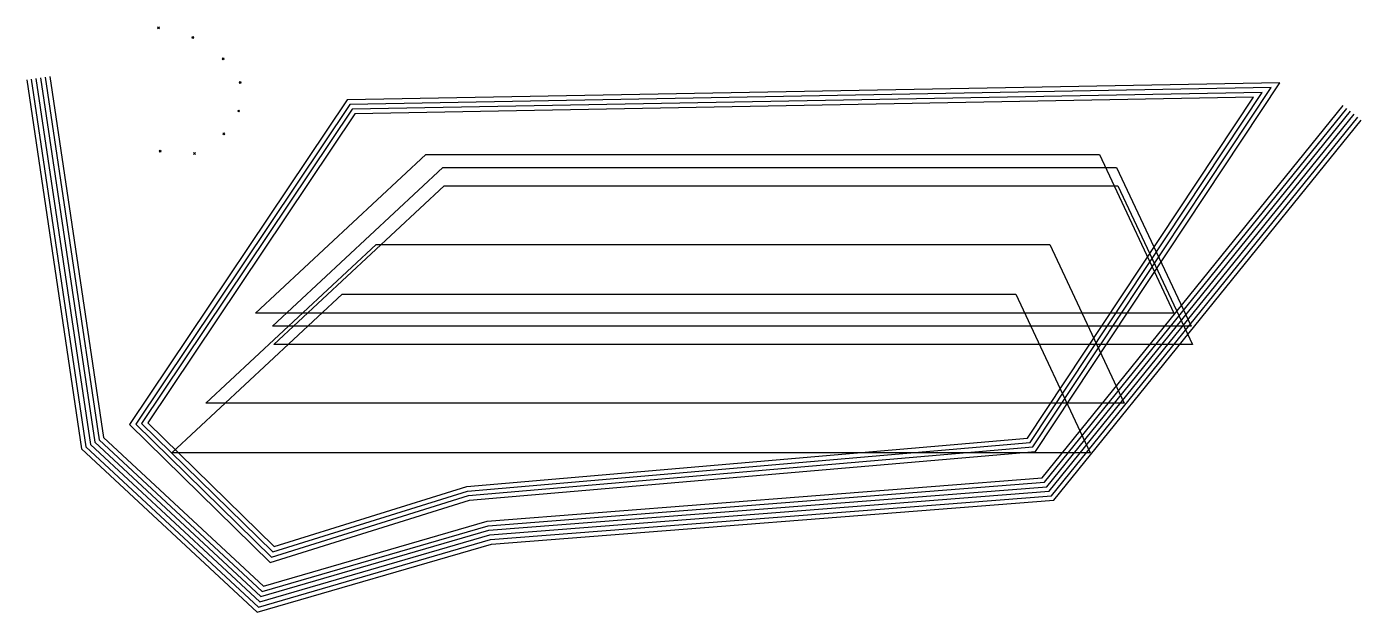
# Model space of a CAD drawing. Header units: millimetres. Extents: x -394 to 1036, y -267 to 361.
import ezdxf

# ---------------------------------------------------------------- set-up
doc = ezdxf.new("R2010")
doc.units = ezdxf.units.MM
doc.header["$PDMODE"] = 3
for name, color, linetype in [('3DGeometry', 7, 'Continuous'), ('KnownPoints', 7, 'Continuous'), ('OuterEdge', 7, 'Continuous')]:
    doc.layers.add(name, color=color, linetype=linetype)

msp = doc.modelspace()

# ---------------------------------------------------------------- linework, layer by layer
at = {"color": 3}
for points, elevation in [([(-284, -65.5), (-133.3, -213.4), (80.3, -146.7), (687, -94.3), (949.1, 301), (-50.7, 282.7)], 30), ([(-277.5, -64.9), (-131.9, -207.8), (79.3, -141.7), (684.2, -89.5), (939.6, 295.8), (-48, 277.7)], 35), ([(-271.1, -64.2), (-130.6, -202.1), (78.3, -136.8), (681.3, -84.8), (930.2, 290.6), (-45.3, 272.8)], 40), ([(-264.6, -63.5), (-129.2, -196.4), (77.4, -131.9), (678.5, -80), (920.8, 285.5), (-42.6, 267.8)], 45)]:
    msp.add_lwpolyline(points, close=True, dxfattribs=dict(at, elevation=elevation))
at = {"layer": '3DGeometry', "color": 1}
for points in [[(-148.9, 54.1, -54.2), (33.6, 224.2, 133.5), (84.6, 224.2, 160.5), (181.4, 224.2, 186.4), (242.4, 224.2, 172.5), (314.3, 224.2, 149.5), (349.2, 224.2, 114.6), (433.1, 224.2, 120.6), (506, 224.2, 134.5), (564, 224.2, 120.6), (614.9, 224.2, 108.6), (656.9, 224.2, 94.6), (699.8, 224.2, 80.7), (755.7, 224.2, 68.7), (835.6, 54.1, -53.3)], [(-130.7, 40.1, -54.2), (51.9, 210.2, 133.5), (102.8, 210.2, 160.5), (199.7, 210.2, 186.4), (260.6, 210.2, 172.5), (332.5, 210.2, 149.5), (367.5, 210.2, 114.6), (451.4, 210.2, 120.6), (524.3, 210.2, 134.5), (582.2, 210.2, 120.6), (633.2, 210.2, 108.6), (675.1, 210.2, 94.6), (718, 210.2, 80.7), (774, 210.2, 68.7), (853.9, 40.1, -53.3)], [(-129.3, 20.5, -54.2), (53.3, 190.5, 133.5), (104.2, 190.5, 160.5), (201.1, 190.5, 186.4), (262, 190.5, 172.5), (333.9, 190.5, 149.5), (368.9, 190.5, 114.6), (452.8, 190.5, 120.6), (525.7, 190.5, 134.5), (583.6, 190.5, 120.6), (634.6, 190.5, 108.6), (676.5, 190.5, 94.6), (719.5, 190.5, 80.7), (775.4, 190.5, 68.7), (855.3, 20.5, -53.3)], [(-202.2, -42.6, -54.2), (-19.7, 127.5, 133.5), (31.2, 127.5, 160.5), (128.1, 127.5, 186.4), (189.1, 127.5, 172.5), (261, 127.5, 149.5), (295.9, 127.5, 114.6), (379.8, 127.5, 120.6), (452.7, 127.5, 134.5), (510.7, 127.5, 120.6), (561.6, 127.5, 108.6), (603.5, 127.5, 94.6), (646.5, 127.5, 80.7), (702.4, 127.5, 68.7), (782.3, -42.6, -53.3)], [(-238.7, -95.9, -54.2), (-56.2, 74.2, 133.5), (-5.2, 74.2, 160.5), (91.6, 74.2, 186.4), (152.6, 74.2, 172.5), (224.5, 74.2, 149.5), (259.4, 74.2, 114.6), (343.3, 74.2, 120.6), (416.2, 74.2, 134.5), (474.2, 74.2, 120.6), (525.1, 74.2, 108.6), (567.1, 74.2, 94.6), (610, 74.2, 80.7), (665.9, 74.2, 68.7), (745.8, -95.9, -53.3)]]:
    msp.add_polyline3d(points, close=True, dxfattribs=at)
at = {"layer": 'KnownPoints', "color": 2}
for p in [(-253.1, 360.1, 27.2), (-216.2, 349.6, 14), (-183.8, 326.8, -11.9), (-165.4, 301.4, -3), (-167.1, 270.7, 15.6), (-182.9, 246.2, 15.6), (-251.3, 227.8), (-214.5, 225.2, 10.4)]:
    msp.add_point(p, dxfattribs=at)
at = {"layer": 'OuterEdge'}
msp.add_lwpolyline([(-394.3, 304.1), (-335.5, -91.7), (-147.2, -266.8), (103.9, -193.6), (706.8, -146.6), (1036.4, 261)], dxfattribs=at)
for points, elevation in [([(-389.4, 304.8), (-330.8, -89.3), (-145.8, -261.2), (103, -188.7), (704.3, -141.8), (1032.5, 264.1)], 5), ([(-384.4, 305.5), (-326.1, -86.8), (-144.5, -255.6), (102.1, -183.8), (701.8, -137), (1028.6, 267.3)], 10), ([(-379.5, 306.3), (-321.4, -84.3), (-143.2, -250), (101.2, -178.8), (699.2, -132.2), (1024.7, 270.4)], 15), ([(-374.6, 307), (-316.7, -81.9), (-141.9, -244.4), (100.3, -173.9), (696.7, -127.3), (1020.8, 273.5)], 20), ([(-369.6, 307.8), (-312, -79.4), (-140.5, -238.8), (99.4, -168.9), (694.2, -122.5), (1017, 276.7)], 25)]:
    msp.add_lwpolyline(points, dxfattribs=dict(at, elevation=elevation))

doc.saveas('drawing.dxf')
